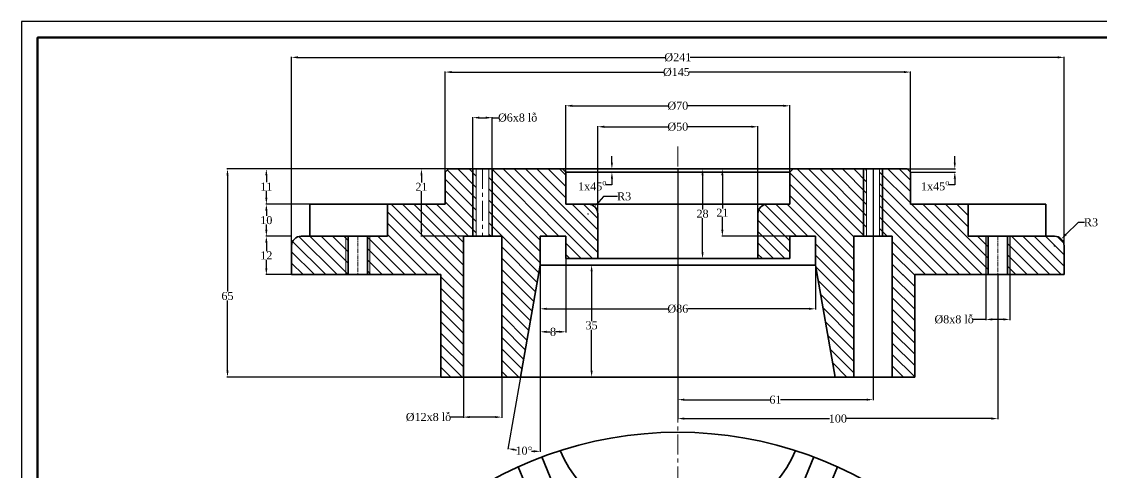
# Model space of a CAD drawing. Header units: millimetres. Extents: x -2719 to 4970, y -1200 to 2761.
# Drawn here: x 2877.6 to 3214.9, y 2499.4 to 2640.2 of the extents above; entities that cross this region are included whole.
import ezdxf

# ---------------------------------------------------------------- set-up
doc = ezdxf.new("R2010")
doc.units = ezdxf.units.MM
doc.header["$LTSCALE"] = 5
doc.header["$MEASUREMENT"] = 0
doc.linetypes.add('CENTER', pattern=[2, 1.25, -0.25, 0.25, -0.25])
for name, color, linetype, lineweight in [('duong tam', 3, 'CENTER', 15), ('gach vat lieu', 3, 'Continuous', 15), ('kich thuoc', 2, 'Continuous', 15), ('LIENDAM', 3, 'Continuous', 50), ('net dam', 7, 'Continuous', 35), ('net manh', 7, 'Continuous', 15)]:
    doc.layers.add(name, color=color, linetype=linetype, lineweight=lineweight)
doc.styles.get("Standard").update_dxf_attribs({"font": 'times.ttf', "height": 2.5})
doc.dimstyles.new('KT chinh xac 2 so', dxfattribs={"dimtxt": 2.5, "dimasz": 2, "dimexe": 0.18, "dimexo": 0.0625, "dimgap": 0.09, "dimtad": 0, "dimtih": 1, "dimtoh": 1, "dimzin": 0, "dimdsep": 46, "dimtxsty": 'Standard', "dimcen": 0.09, "dimadec": 3, "dimazin": 0, "dimtfac": 1, "dimtofl": 0, "dimtmove": 0, "dimatfit": 3, "dimfxl": 1, "dimtolj": 1, "dimtzin": 0, "dimarcsym": 0})
doc.dimstyles.get("Standard").update_dxf_attribs({"dimtxt": 2.5, "dimasz": 2, "dimexe": 0.18, "dimexo": 0.0625, "dimgap": 0.09, "dimtad": 0, "dimtih": 1, "dimtoh": 1, "dimdec": 0, "dimzin": 0, "dimdsep": 46, "dimtxsty": 'Standard', "dimcen": 0.09, "dimadec": 0, "dimazin": 0, "dimtfac": 1, "dimtdec": 0, "dimtofl": 0, "dimtmove": 0, "dimatfit": 3, "dimfxl": 1, "dimtolj": 1, "dimtzin": 0, "dimarcsym": 0})
pattern_1 = [(135, (219.332, 1421.8003), (-1.767767, -1.767767), [])]

# ---------------------------------------------------------------- blocks, each defined once
blk = doc.blocks.new('*D29')
at = {"layer": 'Defpoints', "color": 0, "transparency": 16777216}
for p in [(3024.6, 2610.2), (3018.6, 2594.17), (3024.6, 2594.17)]:
    blk.add_point(p, dxfattribs=at)
at = {"layer": 'kich thuoc', "color": 0, "lineweight": -2, "transparency": 16777216}
for p, q in [((3018.6, 2594.23), (3018.6, 2610.38)), ((3020.6, 2610.2), (3022.6, 2610.2)), ((3024.6, 2594.23), (3024.6, 2610.38)), ((3024.6, 2610.2), (3026.6, 2610.2))]:
    blk.add_line(p, q, dxfattribs=at)
at = {"layer": 'kich thuoc', "color": 0, "transparency": 16777216}
for points in [[(3020.6, 2610.54), (3020.6, 2609.87), (3018.6, 2610.2)], [(3022.6, 2610.54), (3022.6, 2609.87), (3024.6, 2610.2)]]:
    blk.add_solid(points, dxfattribs=at)
at = {"layer": 'kich thuoc', "color": 0, "transparency": 16777216, "insert": (3032.56, 2610.2), "char_height": 2.5, "attachment_point": 5}
blk.add_mtext('\\A1;%%C6x8 lỗ', dxfattribs=at)
blk = doc.blocks.new('*D30')
at = {"layer": 'Defpoints', "color": 0, "transparency": 16777216}
for p in [(3015.6, 2573.17), (3027.6, 2573.17), (3027.6, 2516.64)]:
    blk.add_point(p, dxfattribs=at)
at = {"layer": 'kich thuoc', "color": 0, "lineweight": -2, "transparency": 16777216}
for p, q in [((3015.6, 2573.11), (3015.6, 2516.46)), ((3027.6, 2573.11), (3027.6, 2516.46)), ((3015.6, 2516.64), (3011.58, 2516.64)), ((3025.6, 2516.64), (3017.6, 2516.64))]:
    blk.add_line(p, q, dxfattribs=at)
at = {"layer": 'kich thuoc', "color": 0, "transparency": 16777216}
for points in [[(3017.6, 2516.97), (3017.6, 2516.31), (3015.6, 2516.64)], [(3025.6, 2516.97), (3025.6, 2516.31), (3027.6, 2516.64)]]:
    blk.add_solid(points, dxfattribs=at)
at = {"layer": 'kich thuoc', "color": 0, "transparency": 16777216, "insert": (3004.69, 2516.64), "char_height": 2.5, "attachment_point": 5}
blk.add_mtext('\\A1;%%C12x8 lỗ', dxfattribs=at)
blk = doc.blocks.new('*D31')
at = {"layer": 'Defpoints', "color": 0, "transparency": 16777216}
for p in [(3039.6, 2564.17), (3047.6, 2566.17), (3047.6, 2543.29)]:
    blk.add_point(p, dxfattribs=at)
at = {"layer": 'kich thuoc', "color": 0, "lineweight": -2, "transparency": 16777216}
for p, q in [((3047.6, 2566.11), (3047.6, 2543.11)), ((3039.6, 2564.11), (3039.6, 2543.11)), ((3041.6, 2543.29), (3042.81, 2543.29)), ((3045.6, 2543.29), (3044.4, 2543.29))]:
    blk.add_line(p, q, dxfattribs=at)
at = {"layer": 'kich thuoc', "color": 0, "transparency": 16777216}
for points in [[(3041.6, 2543.63), (3041.6, 2542.96), (3039.6, 2543.29)], [(3045.6, 2543.63), (3045.6, 2542.96), (3047.6, 2543.29)]]:
    blk.add_solid(points, dxfattribs=at)
at = {"layer": 'kich thuoc', "color": 0, "transparency": 16777216, "insert": (3043.6, 2543.29), "char_height": 2.5, "attachment_point": 5}
blk.add_mtext('\\A1;8', dxfattribs=at)
blk = doc.blocks.new('*D32')
at = {"layer": 'Defpoints', "color": 0, "transparency": 16777216}
for p in [(3178.85, 2573.17), (3186.35, 2573.17), (3186.35, 2547.16)]:
    blk.add_point(p, dxfattribs=at)
at = {"layer": 'kich thuoc', "color": 0, "lineweight": -2, "transparency": 16777216}
for p, q in [((3178.85, 2573.11), (3178.85, 2546.98)), ((3186.35, 2573.11), (3186.35, 2546.98)), ((3178.85, 2547.16), (3174.89, 2547.16)), ((3184.35, 2547.16), (3180.85, 2547.16))]:
    blk.add_line(p, q, dxfattribs=at)
at = {"layer": 'kich thuoc', "color": 0, "transparency": 16777216}
for points in [[(3180.85, 2547.5), (3180.85, 2546.83), (3178.85, 2547.16)], [(3184.35, 2547.5), (3184.35, 2546.83), (3186.35, 2547.16)]]:
    blk.add_solid(points, dxfattribs=at)
at = {"layer": 'kich thuoc', "color": 0, "transparency": 16777216, "insert": (3168.93, 2547.16), "char_height": 2.5, "width": 19.4249, "attachment_point": 5}
blk.add_mtext('\\A1;%%C8x8 lỗ', dxfattribs=at)
blk = doc.blocks.new('*D33')
at = {"layer": 'Defpoints', "color": 0, "transparency": 16777216}
for p in [(3010.94, 2594.17), (2941.9, 2529.17), (3008.6, 2529.17)]:
    blk.add_point(p, dxfattribs=at)
at = {"layer": 'kich thuoc', "color": 0, "lineweight": -2, "transparency": 16777216}
for p, q in [((3010.88, 2594.17), (2941.72, 2594.17)), ((2941.9, 2592.17), (2941.9, 2555.85)), ((2941.9, 2531.17), (2941.9, 2553.13)), ((3008.54, 2529.17), (2941.72, 2529.17))]:
    blk.add_line(p, q, dxfattribs=at)
at = {"layer": 'kich thuoc', "color": 0, "transparency": 16777216}
for points in [[(2941.56, 2592.17), (2942.23, 2592.17), (2941.9, 2594.17)], [(2941.56, 2531.17), (2942.23, 2531.17), (2941.9, 2529.17)]]:
    blk.add_solid(points, dxfattribs=at)
at = {"layer": 'kich thuoc', "color": 0, "transparency": 16777216, "insert": (2941.9, 2554.49), "char_height": 2.5, "attachment_point": 5}
blk.add_mtext('\\A1;65', dxfattribs=at)
blk = doc.blocks.new('*D36')
at = {"layer": 'Defpoints', "color": 0, "transparency": 16777216}
for p in [(3039.6, 2573.17), (3039.6, 2564.17), (3039.6, 2564.17), (3033.43, 2529.17), (3032.84, 2506.33)]:
    blk.add_point(p, dxfattribs=at)
at = {"layer": 'kich thuoc', "color": 0, "lineweight": -2, "transparency": 16777216}
for p, q in [((3039.6, 2564.11), (3039.6, 2505.75)), ((3033.42, 2529.11), (3029.46, 2506.64))]:
    blk.add_line(p, q, dxfattribs=at)
for start, end in [(261.9677, 262.6626), (267.3291, 268.0323)]:
    blk.add_arc((3039.6, 2564.17), 58.24, start, end, dxfattribs=at)
at = {"layer": 'kich thuoc', "color": 0, "transparency": 16777216}
for points in [[(3031.41, 2506.17), (3031.52, 2506.83), (3029.49, 2506.82)], [(3037.61, 2506.3), (3037.6, 2505.63), (3039.6, 2505.93)]]:
    blk.add_solid(points, dxfattribs=at)
at = {"layer": 'kich thuoc', "color": 0, "transparency": 16777216, "insert": (3034.52, 2506.15), "char_height": 2.5, "attachment_point": 5}
blk.add_mtext('\\A1;10°', dxfattribs=at)
blk = doc.blocks.new('*D37')
at = {"layer": 'Defpoints', "color": 0, "transparency": 16777216}
for p in [(2954.03, 2573.17), (2961.9, 2573.17), (2961.9, 2561.17)]:
    blk.add_point(p, dxfattribs=at)
at = {"layer": 'kich thuoc', "color": 0, "lineweight": -2, "transparency": 16777216}
for p, q in [((2961.84, 2573.17), (2953.85, 2573.17)), ((2954.03, 2571.17), (2954.03, 2568.51)), ((2954.03, 2563.17), (2954.03, 2565.83)), ((2961.84, 2561.17), (2953.85, 2561.17))]:
    blk.add_line(p, q, dxfattribs=at)
at = {"layer": 'kich thuoc', "color": 0, "transparency": 16777216}
for points in [[(2953.7, 2571.17), (2954.37, 2571.17), (2954.03, 2573.17)], [(2953.7, 2563.17), (2954.37, 2563.17), (2954.03, 2561.17)]]:
    blk.add_solid(points, dxfattribs=at)
at = {"layer": 'kich thuoc', "color": 0, "transparency": 16777216, "insert": (2954.03, 2567.17), "char_height": 2.5, "attachment_point": 5}
blk.add_mtext('\\A1;12', dxfattribs=at)
blk = doc.blocks.new('*D38')
at = {"layer": 'Defpoints', "color": 0, "transparency": 16777216}
for p in [(2954.03, 2583.17), (2967.64, 2583.17), (2961.9, 2573.17)]:
    blk.add_point(p, dxfattribs=at)
at = {"layer": 'kich thuoc', "color": 0, "lineweight": -2, "transparency": 16777216}
for p, q in [((2967.58, 2583.17), (2953.85, 2583.17)), ((2954.03, 2581.17), (2954.03, 2579.53)), ((2954.03, 2575.17), (2954.03, 2576.81)), ((2961.84, 2573.17), (2953.85, 2573.17))]:
    blk.add_line(p, q, dxfattribs=at)
at = {"layer": 'kich thuoc', "color": 0, "transparency": 16777216}
for points in [[(2953.7, 2581.17), (2954.37, 2581.17), (2954.03, 2583.17)], [(2953.7, 2575.17), (2954.37, 2575.17), (2954.03, 2573.17)]]:
    blk.add_solid(points, dxfattribs=at)
at = {"layer": 'kich thuoc', "color": 0, "transparency": 16777216, "insert": (2954.03, 2578.17), "char_height": 2.5, "attachment_point": 5}
blk.add_mtext('\\A1;10', dxfattribs=at)
blk = doc.blocks.new('*D39')
at = {"layer": 'Defpoints', "color": 0, "transparency": 16777216}
for p in [(2954.03, 2594.17), (3010.94, 2594.17), (2967.64, 2583.17)]:
    blk.add_point(p, dxfattribs=at)
at = {"layer": 'kich thuoc', "color": 0, "lineweight": -2, "transparency": 16777216}
for p, q in [((3010.88, 2594.17), (2953.85, 2594.17)), ((2954.03, 2592.17), (2954.03, 2590.01)), ((2954.03, 2585.17), (2954.03, 2587.33)), ((2967.58, 2583.17), (2953.85, 2583.17))]:
    blk.add_line(p, q, dxfattribs=at)
at = {"layer": 'kich thuoc', "color": 0, "transparency": 16777216}
for points in [[(2953.7, 2592.17), (2954.37, 2592.17), (2954.03, 2594.17)], [(2953.7, 2585.17), (2954.37, 2585.17), (2954.03, 2583.17)]]:
    blk.add_solid(points, dxfattribs=at)
at = {"layer": 'kich thuoc', "color": 0, "transparency": 16777216, "insert": (2954.03, 2588.67), "char_height": 2.5, "attachment_point": 5}
blk.add_mtext('\\A1;11', dxfattribs=at)
blk = doc.blocks.new('*D40')
at = {"layer": 'Defpoints', "color": 0, "transparency": 16777216}
for p in [(3056.58, 2582.43), (3054.6, 2580.17)]:
    blk.add_point(p, dxfattribs=at)
at = {"layer": 'kich thuoc', "color": 0, "lineweight": -2, "transparency": 16777216}
for p, q in [((3059.38, 2585.62), (3057.9, 2583.93)), ((3063.77, 2585.62), (3059.38, 2585.62)), ((3054.51, 2580.17), (3054.69, 2580.17)), ((3054.6, 2580.08), (3054.6, 2580.26))]:
    blk.add_line(p, q, dxfattribs=at)
at = {"layer": 'kich thuoc', "color": 0, "transparency": 16777216}
blk.add_solid([(3057.65, 2584.15), (3058.15, 2583.71), (3056.58, 2582.43)], dxfattribs=at)
at = {"layer": 'kich thuoc', "color": 0, "transparency": 16777216, "insert": (3065.83, 2585.62), "char_height": 2.5, "attachment_point": 5}
blk.add_mtext('\\A1;R3', dxfattribs=at)
blk = doc.blocks.new('*D41')
at = {"layer": 'Defpoints', "color": 0, "transparency": 16777216}
for p in [(3046.6, 2594.17), (3047.6, 2593.17), (3062, 2593.17)]:
    blk.add_point(p, dxfattribs=at)
at = {"layer": 'kich thuoc', "color": 0, "lineweight": -2, "transparency": 16777216}
for p, q in [((3062, 2596.17), (3062, 2598.17)), ((3046.66, 2594.17), (3062.18, 2594.17)), ((3047.66, 2593.17), (3062.18, 2593.17)), ((3062, 2591.17), (3062, 2589.17)), ((3062, 2589.17), (3060, 2589.17))]:
    blk.add_line(p, q, dxfattribs=at)
at = {"layer": 'kich thuoc', "color": 0, "transparency": 16777216}
for points in [[(3061.67, 2596.17), (3062.34, 2596.17), (3062, 2594.17)], [(3061.67, 2591.17), (3062.34, 2591.17), (3062, 2593.17)]]:
    blk.add_solid(points, dxfattribs=at)
at = {"layer": 'kich thuoc', "color": 0, "transparency": 16777216, "insert": (3055.88, 2589.17), "char_height": 2.5, "attachment_point": 5}
blk.add_mtext('\\A1;1x45{\\H0.7x;\\So^ ;}', dxfattribs=at)
blk = doc.blocks.new('*D42')
at = {"layer": 'Defpoints', "color": 0, "transparency": 16777216}
for p in [(3117.6, 2613.92), (3047.6, 2593.17), (3117.6, 2593.17)]:
    blk.add_point(p, dxfattribs=at)
at = {"layer": 'kich thuoc', "color": 0, "lineweight": -2, "transparency": 16777216}
for p, q in [((3047.6, 2593.23), (3047.6, 2614.1)), ((3049.6, 2613.92), (3079.46, 2613.92)), ((3115.6, 2613.92), (3085.74, 2613.92)), ((3117.6, 2593.23), (3117.6, 2614.1))]:
    blk.add_line(p, q, dxfattribs=at)
at = {"layer": 'kich thuoc', "color": 0, "transparency": 16777216}
for points in [[(3049.6, 2614.25), (3049.6, 2613.58), (3047.6, 2613.92)], [(3115.6, 2614.25), (3115.6, 2613.58), (3117.6, 2613.92)]]:
    blk.add_solid(points, dxfattribs=at)
at = {"layer": 'kich thuoc', "color": 0, "transparency": 16777216, "insert": (3082.6, 2613.92), "char_height": 2.5, "attachment_point": 5}
blk.add_mtext('\\A1;%%C70', dxfattribs=at)
blk = doc.blocks.new('*D43')
at = {"layer": 'Defpoints', "color": 0, "transparency": 16777216}
for p in [(3107.6, 2607.37), (3057.6, 2580.17), (3107.6, 2580.17)]:
    blk.add_point(p, dxfattribs=at)
at = {"layer": 'kich thuoc', "color": 0, "lineweight": -2, "transparency": 16777216}
for p, q in [((3057.6, 2580.23), (3057.6, 2607.55)), ((3059.6, 2607.37), (3079.46, 2607.37)), ((3105.6, 2607.37), (3085.74, 2607.37)), ((3107.6, 2580.23), (3107.6, 2607.55))]:
    blk.add_line(p, q, dxfattribs=at)
at = {"layer": 'kich thuoc', "color": 0, "transparency": 16777216}
for points in [[(3059.6, 2607.7), (3059.6, 2607.03), (3057.6, 2607.37)], [(3105.6, 2607.7), (3105.6, 2607.03), (3107.6, 2607.37)]]:
    blk.add_solid(points, dxfattribs=at)
at = {"layer": 'kich thuoc', "color": 0, "transparency": 16777216, "insert": (3082.6, 2607.37), "char_height": 2.5, "attachment_point": 5}
blk.add_mtext('\\A1;%%C50', dxfattribs=at)
blk = doc.blocks.new('*D44')
at = {"layer": 'Defpoints', "color": 0, "transparency": 16777216}
for p in [(3125.6, 2573.17), (3039.6, 2564.17), (3039.6, 2550.48)]:
    blk.add_point(p, dxfattribs=at)
at = {"layer": 'kich thuoc', "color": 0, "lineweight": -2, "transparency": 16777216}
for p, q in [((3125.6, 2573.11), (3125.6, 2550.3)), ((3039.6, 2564.11), (3039.6, 2550.3)), ((3041.6, 2550.48), (3079.47, 2550.48)), ((3123.6, 2550.48), (3085.73, 2550.48))]:
    blk.add_line(p, q, dxfattribs=at)
at = {"layer": 'kich thuoc', "color": 0, "transparency": 16777216}
for points in [[(3041.6, 2550.82), (3041.6, 2550.15), (3039.6, 2550.48)], [(3123.6, 2550.82), (3123.6, 2550.15), (3125.6, 2550.48)]]:
    blk.add_solid(points, dxfattribs=at)
at = {"layer": 'kich thuoc', "color": 0, "transparency": 16777216, "insert": (3082.6, 2550.48), "char_height": 2.5, "attachment_point": 5}
blk.add_mtext('\\A1;%%C86', dxfattribs=at)
blk = doc.blocks.new('*D45')
at = {"layer": 'Defpoints', "color": 0, "transparency": 16777216}
for p in [(3018.6, 2594.17), (3002.5, 2573.17), (3018.6, 2573.17)]:
    blk.add_point(p, dxfattribs=at)
at = {"layer": 'kich thuoc', "color": 0, "lineweight": -2, "transparency": 16777216}
for p, q in [((3018.54, 2594.17), (3002.32, 2594.17)), ((3002.5, 2592.17), (3002.5, 2589.94)), ((3002.5, 2575.17), (3002.5, 2587.26)), ((3018.54, 2573.17), (3002.32, 2573.17))]:
    blk.add_line(p, q, dxfattribs=at)
at = {"layer": 'kich thuoc', "color": 0, "transparency": 16777216}
for points in [[(3002.17, 2592.17), (3002.83, 2592.17), (3002.5, 2594.17)], [(3002.17, 2575.17), (3002.83, 2575.17), (3002.5, 2573.17)]]:
    blk.add_solid(points, dxfattribs=at)
at = {"layer": 'kich thuoc', "color": 0, "transparency": 16777216, "insert": (3002.5, 2588.6), "char_height": 2.5, "attachment_point": 5}
blk.add_mtext('\\A1;21', dxfattribs=at)
blk = doc.blocks.new('*D46')
at = {"layer": 'Defpoints', "color": 0, "transparency": 16777216}
for p in [(3203.3, 2629.05), (2961.9, 2570.17), (3203.3, 2570.17)]:
    blk.add_point(p, dxfattribs=at)
at = {"layer": 'kich thuoc', "color": 0, "lineweight": -2, "transparency": 16777216}
for p, q in [((2961.9, 2570.23), (2961.9, 2629.23)), ((2963.9, 2629.05), (3078.7, 2629.05)), ((3201.3, 2629.05), (3086.5, 2629.05)), ((3203.3, 2570.23), (3203.3, 2629.23))]:
    blk.add_line(p, q, dxfattribs=at)
at = {"layer": 'kich thuoc', "color": 0, "transparency": 16777216}
for points in [[(2963.9, 2629.38), (2963.9, 2628.72), (2961.9, 2629.05)], [(3201.3, 2629.38), (3201.3, 2628.72), (3203.3, 2629.05)]]:
    blk.add_solid(points, dxfattribs=at)
at = {"layer": 'kich thuoc', "color": 0, "transparency": 16777216, "insert": (3082.6, 2629.05), "char_height": 2.5, "attachment_point": 5}
blk.add_mtext('\\A1;%%C241', dxfattribs=at)
blk = doc.blocks.new('*D55')
at = {"layer": 'Defpoints', "color": 0, "transparency": 16777216}
for p in [(3155.26, 2624.45), (3009.94, 2593.17), (3155.26, 2593.17)]:
    blk.add_point(p, dxfattribs=at)
at = {"layer": 'kich thuoc', "color": 0, "lineweight": -2, "transparency": 16777216}
for p, q in [((3009.94, 2593.23), (3009.94, 2624.63)), ((3011.94, 2624.45), (3078.16, 2624.45)), ((3153.26, 2624.45), (3086.17, 2624.45)), ((3155.26, 2593.23), (3155.26, 2624.63))]:
    blk.add_line(p, q, dxfattribs=at)
at = {"layer": 'kich thuoc', "color": 0, "transparency": 16777216}
for points in [[(3011.94, 2624.79), (3011.94, 2624.12), (3009.94, 2624.45)], [(3153.26, 2624.79), (3153.26, 2624.12), (3155.26, 2624.45)]]:
    blk.add_solid(points, dxfattribs=at)
at = {"layer": 'kich thuoc', "color": 0, "transparency": 16777216, "insert": (3082.16, 2624.45), "char_height": 2.5, "attachment_point": 5}
blk.add_mtext('\\A1;%%C145', dxfattribs=at)
blk = doc.blocks.new('*D56')
at = {"layer": 'Defpoints', "color": 0, "transparency": 16777216}
for p in [(3082.6, 2601.2), (3082.6, 2391.21), (3036.41, 2279.7), (3045.2, 2251.65), (3082.6, 2250.71)]:
    blk.add_point(p, dxfattribs=at)
at = {"layer": 'kich thuoc', "color": 0, "lineweight": -2, "transparency": 16777216}
for p, q in [((3036.39, 2279.64), (3027.24, 2257.56)), ((3082.6, 2250.65), (3082.6, 2246.54))]:
    blk.add_line(p, q, dxfattribs=at)
for start, end in [(248.2931, 256.4075), (261.0736, 269.2069)]:
    blk.add_arc((3082.6, 2391.21), 144.49, start, end, dxfattribs=at)
at = {"layer": 'kich thuoc', "color": 0, "transparency": 16777216}
for points in [[(3029.04, 2256.66), (3029.29, 2257.28), (3027.31, 2257.72)], [(3080.6, 2247.07), (3080.6, 2246.4), (3082.6, 2246.72)]]:
    blk.add_solid(points, dxfattribs=at)
at = {"layer": 'kich thuoc', "color": 0, "transparency": 16777216, "insert": (3054.41, 2249.5), "char_height": 2.5, "attachment_point": 5}
blk.add_mtext('\\A1;22.500°', dxfattribs=at)
blk = doc.blocks.new('*D60')
at = {"layer": 'Defpoints', "color": 0, "transparency": 16777216}
for p in [(3082.6, 2561.43), (3182.6, 2561.17), (3082.6, 2516.18)]:
    blk.add_point(p, dxfattribs=at)
at = {"layer": 'kich thuoc', "color": 0, "lineweight": -2, "transparency": 16777216}
for p, q in [((3082.6, 2561.36), (3082.6, 2516)), ((3182.6, 2561.11), (3182.6, 2516)), ((3084.6, 2516.18), (3130.02, 2516.18)), ((3180.6, 2516.18), (3135.18, 2516.18))]:
    blk.add_line(p, q, dxfattribs=at)
at = {"layer": 'kich thuoc', "color": 0, "transparency": 16777216}
for points in [[(3084.6, 2516.52), (3084.6, 2515.85), (3082.6, 2516.18)], [(3180.6, 2516.52), (3180.6, 2515.85), (3182.6, 2516.18)]]:
    blk.add_solid(points, dxfattribs=at)
at = {"layer": 'kich thuoc', "color": 0, "transparency": 16777216, "insert": (3132.6, 2516.18), "char_height": 2.5, "attachment_point": 5}
blk.add_mtext('\\A1;100', dxfattribs=at)
blk = doc.blocks.new('*D61')
at = {"layer": 'Defpoints', "color": 0, "transparency": 16777216}
for p in [(3082.6, 2594.17), (3143.6, 2594.17), (3143.6, 2522.09)]:
    blk.add_point(p, dxfattribs=at)
at = {"layer": 'kich thuoc', "color": 0, "lineweight": -2, "transparency": 16777216}
for p, q in [((3082.6, 2594.11), (3082.6, 2521.91)), ((3143.6, 2594.11), (3143.6, 2521.91)), ((3084.6, 2522.09), (3111.47, 2522.09)), ((3141.6, 2522.09), (3114.73, 2522.09))]:
    blk.add_line(p, q, dxfattribs=at)
at = {"layer": 'kich thuoc', "color": 0, "transparency": 16777216}
for points in [[(3084.6, 2522.42), (3084.6, 2521.76), (3082.6, 2522.09)], [(3141.6, 2522.42), (3141.6, 2521.76), (3143.6, 2522.09)]]:
    blk.add_solid(points, dxfattribs=at)
at = {"layer": 'kich thuoc', "color": 0, "transparency": 16777216, "insert": (3113.1, 2522.09), "char_height": 2.5, "attachment_point": 5}
blk.add_mtext('\\A1;61', dxfattribs=at)
blk = doc.blocks.new('*D62')
at = {"layer": 'Defpoints', "color": 0, "transparency": 16777216}
for p in [(3202.42, 2572.29), (3200.3, 2570.17)]:
    blk.add_point(p, dxfattribs=at)
at = {"layer": 'kich thuoc', "color": 0, "lineweight": -2, "transparency": 16777216}
for p, q in [((3207.64, 2577.5), (3203.84, 2573.7)), ((3209.64, 2577.5), (3207.64, 2577.5)), ((3200.21, 2570.17), (3200.39, 2570.17)), ((3200.3, 2570.08), (3200.3, 2570.26))]:
    blk.add_line(p, q, dxfattribs=at)
at = {"layer": 'kich thuoc', "color": 0, "transparency": 16777216}
blk.add_solid([(3203.6, 2573.94), (3204.07, 2573.47), (3202.42, 2572.29)], dxfattribs=at)
at = {"layer": 'kich thuoc', "color": 0, "transparency": 16777216, "insert": (3211.7, 2577.5), "char_height": 2.5, "attachment_point": 5}
blk.add_mtext('\\A1;R3', dxfattribs=at)
blk = doc.blocks.new('*D63')
at = {"layer": 'Defpoints', "color": 0, "transparency": 16777216}
for p in [(3096.52, 2594.17), (3096.95, 2594.17), (3117.6, 2573.17)]:
    blk.add_point(p, dxfattribs=at)
at = {"layer": 'kich thuoc', "color": 0, "lineweight": -2, "transparency": 16777216}
for p, q in [((3096.89, 2594.17), (3096.34, 2594.17)), ((3096.52, 2592.17), (3096.52, 2581.86)), ((3096.52, 2575.17), (3096.52, 2579.18)), ((3117.54, 2573.17), (3096.34, 2573.17))]:
    blk.add_line(p, q, dxfattribs=at)
at = {"layer": 'kich thuoc', "color": 0, "transparency": 16777216}
for points in [[(3096.18, 2592.17), (3096.85, 2592.17), (3096.52, 2594.17)], [(3096.18, 2575.17), (3096.85, 2575.17), (3096.52, 2573.17)]]:
    blk.add_solid(points, dxfattribs=at)
at = {"layer": 'kich thuoc', "color": 0, "transparency": 16777216, "insert": (3096.52, 2580.52), "char_height": 2.5, "attachment_point": 5}
blk.add_mtext('\\A1;21', dxfattribs=at)
blk = doc.blocks.new('*D64')
at = {"layer": 'Defpoints', "color": 0, "transparency": 16777216}
for p in [(3092.16, 2594.17), (3090.32, 2566.17), (3091.83, 2566.17)]:
    blk.add_point(p, dxfattribs=at)
at = {"layer": 'kich thuoc', "color": 0, "lineweight": -2, "transparency": 16777216}
for p, q in [((3092.1, 2594.17), (3090.14, 2594.17)), ((3090.32, 2592.17), (3090.32, 2581.53)), ((3090.32, 2568.17), (3090.32, 2578.81)), ((3091.77, 2566.17), (3090.14, 2566.17))]:
    blk.add_line(p, q, dxfattribs=at)
at = {"layer": 'kich thuoc', "color": 0, "transparency": 16777216}
for points in [[(3089.99, 2592.17), (3090.66, 2592.17), (3090.32, 2594.17)], [(3089.99, 2568.17), (3090.66, 2568.17), (3090.32, 2566.17)]]:
    blk.add_solid(points, dxfattribs=at)
at = {"layer": 'kich thuoc', "color": 0, "transparency": 16777216, "insert": (3090.32, 2580.17), "char_height": 2.5, "attachment_point": 5}
blk.add_mtext('\\A1;28', dxfattribs=at)
blk = doc.blocks.new('*D65')
at = {"layer": 'Defpoints', "color": 0, "transparency": 16777216}
for p in [(3154.26, 2594.17), (3155.26, 2593.17), (3169.14, 2593.17)]:
    blk.add_point(p, dxfattribs=at)
at = {"layer": 'kich thuoc', "color": 0, "lineweight": -2, "transparency": 16777216}
for p, q in [((3169.14, 2596.17), (3169.14, 2598.17)), ((3154.32, 2594.17), (3169.32, 2594.17)), ((3155.32, 2593.17), (3169.32, 2593.17)), ((3169.14, 2591.17), (3169.14, 2589.17)), ((3169.14, 2589.17), (3167.14, 2589.17))]:
    blk.add_line(p, q, dxfattribs=at)
at = {"layer": 'kich thuoc', "color": 0, "transparency": 16777216}
for points in [[(3168.8, 2596.17), (3169.47, 2596.17), (3169.14, 2594.17)], [(3168.8, 2591.17), (3169.47, 2591.17), (3169.14, 2593.17)]]:
    blk.add_solid(points, dxfattribs=at)
at = {"layer": 'kich thuoc', "color": 0, "transparency": 16777216, "insert": (3163.02, 2589.17), "char_height": 2.5, "attachment_point": 5}
blk.add_mtext('\\A1;1x45{\\H0.7x;\\So^ ;}', dxfattribs=at)
blk = doc.blocks.new('*D142')
at = {"layer": 'Defpoints', "color": 0, "transparency": 16777216}
for p in [(3039.6, 2564.17), (3033.43, 2529.17), (3055.66, 2529.17)]:
    blk.add_point(p, dxfattribs=at)
at = {"layer": 'kich thuoc', "color": 0, "lineweight": -2, "transparency": 16777216}
for p, q in [((3039.66, 2564.17), (3055.84, 2564.17)), ((3055.66, 2562.17), (3055.66, 2546.67)), ((3055.66, 2531.17), (3055.66, 2543.95)), ((3033.49, 2529.17), (3055.84, 2529.17))]:
    blk.add_line(p, q, dxfattribs=at)
at = {"layer": 'kich thuoc', "color": 0, "transparency": 16777216}
for points in [[(3055.32, 2562.17), (3055.99, 2562.17), (3055.66, 2564.17)], [(3055.32, 2531.17), (3055.99, 2531.17), (3055.66, 2529.17)]]:
    blk.add_solid(points, dxfattribs=at)
at = {"layer": 'kich thuoc', "color": 0, "transparency": 16777216, "insert": (3055.66, 2545.31), "char_height": 2.5, "attachment_point": 5}
blk.add_mtext('\\A1;35', dxfattribs=at)

msp = doc.modelspace()

# ---------------------------------------------------------------- hatches: boundary and pattern name
at = {"layer": 'gach vat lieu'}
h = msp.add_hatch(dxfattribs=at)
h.set_pattern_fill('ANSI31', color=256, scale=20, angle=90)
h.set_pattern_definition(pattern_1)
h.paths.add_polyline_path([(3015.601, 2573.171), (3018.601, 2573.171), (3018.601, 2594.171), (3010.944, 2594.171), (3009.944, 2593.171), (3009.944, 2583.171), (2991.854, 2583.171), (2991.854, 2573.171), (2986.351, 2573.171), (2986.351, 2561.171), (3008.601, 2561.171), (3008.601, 2529.171), (3015.601, 2529.171)])
h.paths.add_polyline_path([(2978.851, 2573.171), (2964.903, 2573.171, 0.4142136), (2961.903, 2570.171), (2961.903, 2561.171), (2978.851, 2561.171)])
h.paths.add_polyline_path([(2986.351, 2573.171), (2985.601, 2573.171), (2985.601, 2561.171), (2986.351, 2561.171)])
h.paths.add_polyline_path([(2979.601, 2573.171), (2978.851, 2573.171), (2978.851, 2561.171), (2979.601, 2561.171)])
h.paths.add_polyline_path([(3019.601, 2594.171), (3018.601, 2594.171), (3018.601, 2573.171), (3019.601, 2573.171)])
h.paths.add_polyline_path([(3047.601, 2593.171), (3046.601, 2594.171), (3024.601, 2594.171), (3024.601, 2573.171), (3027.601, 2573.171), (3027.601, 2529.171), (3033.429, 2529.171), (3039.601, 2564.171), (3039.601, 2573.171), (3047.601, 2573.171), (3047.601, 2566.171), (3057.601, 2566.171), (3057.601, 2580.171, 0.4142136), (3054.601, 2583.171), (3047.601, 2583.171)])
h.paths.add_polyline_path([(3140.601, 2594.171), (3118.601, 2594.171), (3117.601, 2593.171), (3117.601, 2583.171), (3110.601, 2583.171, 0.4142136), (3107.601, 2580.171), (3107.601, 2566.171), (3117.601, 2566.171), (3117.601, 2573.171), (3125.601, 2573.171), (3125.601, 2564.171), (3131.772, 2529.171), (3137.601, 2529.171), (3137.601, 2573.171), (3140.601, 2573.171)])
h.paths.add_polyline_path([(3178.851, 2573.171), (3173.347, 2573.171), (3173.347, 2583.171), (3155.257, 2583.171), (3155.257, 2593.171), (3154.257, 2594.171), (3146.601, 2594.171), (3146.601, 2573.171), (3149.601, 2573.171), (3149.601, 2529.171), (3156.601, 2529.171), (3156.601, 2561.171), (3178.851, 2561.171)])
h.paths.add_polyline_path([(3203.298, 2570.171, 0.4142136), (3200.298, 2573.171), (3186.351, 2573.171), (3186.351, 2561.171), (3203.298, 2561.171)])
h.paths.add_polyline_path([(3146.601, 2594.171), (3145.601, 2594.171), (3145.601, 2573.171), (3146.601, 2573.171)])
h.paths.add_polyline_path([(3141.601, 2594.171), (3140.601, 2594.171), (3140.601, 2573.171), (3141.601, 2573.171)])
h.paths.add_polyline_path([(3179.601, 2573.171), (3178.851, 2573.171), (3178.851, 2561.178), (3179.601, 2561.177)])
h.paths.add_polyline_path([(3186.351, 2573.171), (3185.601, 2573.171), (3185.601, 2561.171), (3186.351, 2561.171)])
h.paths.add_polyline_path([(3024.601, 2594.171), (3023.601, 2594.171), (3023.601, 2573.171), (3024.601, 2573.171)])
h = msp.add_hatch(dxfattribs=at)
h.set_pattern_fill('ANSI31', color=256, scale=20, angle=90)
h.set_pattern_definition(pattern_1)
h.paths.add_polyline_path([(3015.601, 2561.21), (3008.601, 2561.203), (3008.601, 2529.171), (3015.601, 2529.171)])
h.paths.add_polyline_path([(3156.601, 2561.203), (3149.601, 2561.21), (3149.601, 2529.171), (3156.601, 2529.171)])

# ---------------------------------------------------------------- linework, layer by layer
at = {"layer": 'Defpoints'}
msp.add_lwpolyline([(2877.562, 2220.23), (3471.562, 2220.23), (3471.562, 2640.23), (2877.562, 2640.23)], close=True, dxfattribs=at)
at = {"layer": 'duong tam'}
for p, q in [((3082.601, 2601.196), (3082.601, 2250.71)), ((3021.601, 2594.171), (3021.601, 2573.171)), ((3143.601, 2573.171), (3143.601, 2594.171))]:
    msp.add_line(p, q, dxfattribs=at)
at = {"layer": 'duong tam', "ltscale": 0.2}
for p, q in [((2982.601, 2573.171), (2982.601, 2561.174)), ((3182.601, 2573.171), (3182.601, 2561.174))]:
    msp.add_line(p, q, dxfattribs=at)
at = {"layer": 'LIENDAM'}
msp.add_lwpolyline([(2882.562, 2225.23), (3466.562, 2225.23), (3466.562, 2635.23), (2882.562, 2635.23)], close=True, dxfattribs=at)
at = {"layer": 'net dam'}
for p, q in [((3009.944, 2593.171), (3010.944, 2594.171)), ((3009.944, 2583.171), (3009.944, 2593.171)), ((3010.944, 2594.171), (3046.601, 2594.171)), ((3018.601, 2594.171), (3018.601, 2573.171)), ((3024.601, 2573.171), (3024.601, 2594.171)), ((3047.601, 2593.171), (3046.601, 2594.171)), ((3046.601, 2594.171), (3118.601, 2594.171)), ((3047.601, 2593.171), (3047.601, 2583.171)), ((3047.601, 2593.171), (3117.601, 2593.171)), ((3117.601, 2593.171), (3118.601, 2594.171)), ((3117.601, 2593.171), (3117.601, 2583.171)), ((3154.257, 2594.171), (3118.601, 2594.171)), ((3140.601, 2573.171), (3140.601, 2594.171)), ((3146.601, 2594.171), (3146.601, 2573.171)), ((3155.257, 2593.171), (3154.257, 2594.171)), ((3155.257, 2583.171), (3155.257, 2593.171)), ((2967.641, 2583.171), (2991.854, 2583.171)), ((2967.641, 2583.171), (2967.641, 2573.171)), ((2991.854, 2583.171), (2991.854, 2573.171)), ((2991.854, 2583.171), (3009.944, 2583.171)), ((3047.601, 2583.171), (3054.601, 2583.171)), ((3054.601, 2583.171), (3110.601, 2583.171)), ((3117.601, 2583.171), (3110.601, 2583.171)), ((3173.347, 2583.171), (3155.257, 2583.171)), ((3197.56, 2583.171), (3173.347, 2583.171)), ((3173.347, 2583.171), (3173.347, 2573.171)), ((3197.56, 2583.171), (3197.56, 2573.171)), ((3057.601, 2580.171), (3057.601, 2566.171)), ((3107.601, 2580.171), (3107.601, 2566.171)), ((2964.903, 2573.171), (2991.854, 2573.171)), ((2979.601, 2573.171), (2979.601, 2561.171)), ((2985.601, 2573.171), (2985.601, 2561.171)), ((3015.601, 2573.171), (3027.601, 2573.171)), ((3015.601, 2573.171), (3015.601, 2529.171)), ((3027.601, 2573.171), (3027.601, 2529.171)), ((3039.601, 2573.171), (3047.601, 2573.171)), ((3039.601, 2573.171), (3039.601, 2564.171)), ((3040.351, 2573.171), (3045.851, 2573.171)), ((3047.601, 2573.171), (3047.601, 2566.171)), ((3125.601, 2573.171), (3117.601, 2573.171)), ((3117.601, 2573.171), (3117.601, 2566.171)), ((3124.851, 2573.171), (3119.351, 2573.171)), ((3125.601, 2573.171), (3125.601, 2564.171)), ((3149.601, 2573.171), (3137.601, 2573.171)), ((3137.601, 2573.171), (3137.601, 2529.171)), ((3149.601, 2573.171), (3149.601, 2529.171)), ((3200.298, 2573.171), (3173.347, 2573.171)), ((3179.601, 2573.171), (3179.601, 2561.171)), ((3185.601, 2573.171), (3185.601, 2561.171)), ((2961.903, 2570.171), (2961.903, 2561.171)), ((3203.298, 2570.171), (3203.298, 2561.171)), ((3039.601, 2564.171), (3033.429, 2529.171)), ((3039.601, 2564.171), (3125.601, 2564.171)), ((3047.601, 2566.171), (3082.601, 2566.171)), ((3117.601, 2566.171), (3082.601, 2566.171)), ((3125.601, 2564.171), (3131.772, 2529.171)), ((2979.601, 2561.171), (2961.903, 2561.171)), ((2979.601, 2561.171), (3008.601, 2561.171)), ((3008.601, 2561.171), (3008.601, 2529.171)), ((3156.601, 2561.171), (3156.601, 2529.171)), ((3156.601, 2561.171), (3178.851, 2561.171)), ((3185.601, 2561.171), (3178.851, 2561.178)), ((3185.601, 2561.171), (3203.298, 2561.171)), ((3008.601, 2529.171), (3033.429, 2529.171)), ((3033.429, 2529.171), (3131.772, 2529.171)), ((3156.601, 2529.171), (3131.772, 2529.171)), ((3054.665, 2469.105), (3040.132, 2504.19)), ((3110.536, 2469.105), (3125.069, 2504.19)), ((3047.274, 2466.044), (3032.741, 2501.128)), ((3117.927, 2466.044), (3132.46, 2501.128))]:
    msp.add_line(p, q, dxfattribs=at)
for centre, radius, start, end in [((3054.601, 2580.171), 3, 0, 90), ((3110.601, 2580.171), 3, 90, 180), ((2964.903, 2570.171), 3, 90, 180), ((3200.298, 2570.171), 3, 0, 90), ((3082.601, 2391.21), 120.698, 294.39917, 245.60083), ((3082.601, 2521.956), 40, 203.23658, 336.76342)]:
    msp.add_arc(centre, radius, start, end, dxfattribs=at)
at = {"layer": 'net manh'}
for p, q in [((3019.601, 2594.171), (3019.601, 2573.171)), ((3023.601, 2573.171), (3023.601, 2594.171)), ((3141.601, 2573.171), (3141.601, 2594.171)), ((3145.601, 2594.171), (3145.601, 2573.171)), ((2978.851, 2573.171), (2978.851, 2561.171)), ((2986.351, 2573.171), (2986.351, 2561.171)), ((3178.851, 2573.171), (3178.851, 2561.171)), ((3186.351, 2573.171), (3186.351, 2561.171))]:
    msp.add_line(p, q, dxfattribs=at)

# ---------------------------------------------------------------- dimensions: what is measured, and where the dimension line sits
at = {"layer": 'kich thuoc'}
for base, p1, p2, picture, middle in [((3203.298, 2629.05), (2961.903, 2570.171), (3203.298, 2570.171), '*D46', (3082.601, 2629.05)), ((3155.257, 2624.452), (3009.944, 2593.171), (3155.257, 2593.171), '*D55', (3082.164, 2624.452))]:
    dim = msp.add_linear_dim(base=base, p1=p1, p2=p2, text='%%C<>', dimstyle='Standard', dxfattribs=at)
    dim.commit()
    dim.dimension.update_dxf_attribs({"geometry": picture, "text_midpoint": middle, "dimtype": 160})
for base, p1, p2, picture, middle in [((3117.601, 2613.918), (3047.601, 2593.171), (3117.601, 2593.171), '*D42', (3082.601, 2613.918)), ((3107.601, 2607.367), (3057.601, 2580.171), (3107.601, 2580.171), '*D43', (3082.601, 2607.367)), ((3039.601, 2550.484), (3125.601, 2573.171), (3039.601, 2564.171), '*D44', (3082.601, 2550.484))]:
    dim = msp.add_linear_dim(base=base, p1=p1, p2=p2, text='%%C<>', dimstyle='Standard', override={"dimdec": 0}, dxfattribs=at)
    dim.commit()
    dim.dimension.update_dxf_attribs({"geometry": picture, "text_midpoint": middle})
for base, p1, p2, picture, middle in [((3024.601, 2610.205), (3018.601, 2594.171), (3024.601, 2594.171), '*D29', (3032.559, 2610.205)), ((3027.601, 2516.639), (3015.601, 2573.171), (3027.601, 2573.171), '*D30', (3004.694, 2516.639)), ((3186.350554336, 2547.163869087), (3178.850554336, 2573.170897701), (3186.350554336, 2573.170897701), '*D32', (3168.933353817, 2547.163869087))]:
    dim = msp.add_linear_dim(base=base, p1=p1, p2=p2, text='%%C<>x8 lỗ', dimstyle='Standard', override={"dimdec": 0}, dxfattribs=at)
    dim.commit()
    dim.dimension.update_dxf_attribs({"geometry": picture, "text_midpoint": middle, "dimtype": 160})
for base, line1, line2, dimstyle, picture, middle in [((3045.205, 2251.647), ((3082.601, 2601.196), (3082.601, 2250.71)), ((3082.601, 2391.21), (3036.412, 2279.7)), 'KT chinh xac 2 so', '*D56', (3054.413, 2249.5)), ((3032.839, 2506.326), ((3039.601, 2564.171), (3033.429, 2529.171)), ((3039.601, 2573.171), (3039.601, 2564.171)), 'Standard', '*D36', (3034.525, 2506.154))]:
    dim = msp.add_angular_dim_2l(base=base, line1=line1, line2=line2, dimstyle=dimstyle, dxfattribs=at)
    dim.commit()
    dim.dimension.update_dxf_attribs({"geometry": picture, "text_midpoint": middle})
for base, p1, p2, text, picture, middle in [((3062.004, 2593.171), (3046.601, 2594.171), (3047.601, 2593.171), '1x45{\\H0.7x;\\So^ ;}', '*D41', (3055.881, 2589.171)), ((3169.138, 2593.171), (3154.257, 2594.171), (3155.257, 2593.171), '<>x45{\\H0.7x;\\So^ ;}', '*D65', (3163.015, 2589.171))]:
    dim = msp.add_linear_dim(base=base, p1=p1, p2=p2, angle=90, text=text, dimstyle='Standard', dxfattribs=at)
    dim.commit()
    dim.dimension.update_dxf_attribs({"geometry": picture, "text_midpoint": middle, "dimtype": 160})
for base, p1, p2, picture, middle in [((2941.896, 2529.171), (3010.944, 2594.171), (3008.601, 2529.171), '*D33', (2941.896, 2554.491)), ((3002.5, 2573.171), (3018.601, 2594.171), (3018.601, 2573.171), '*D45', (3002.5, 2588.604))]:
    dim = msp.add_linear_dim(base=base, p1=p1, p2=p2, angle=90, dimstyle='Standard', override={"dimdec": 0}, dxfattribs=at)
    dim.commit()
    dim.dimension.update_dxf_attribs({"geometry": picture, "text_midpoint": middle, "dimtype": 160})
for base, p1, p2, picture, middle in [((2954.035, 2594.171), (2967.641, 2583.171), (3010.944, 2594.171), '*D39', (2954.035, 2588.671)), ((2954.035, 2583.171), (2961.903, 2573.171), (2967.641, 2583.171), '*D38', (2954.035, 2578.171)), ((2954.035, 2573.171), (2961.903, 2561.171), (2961.903, 2573.171), '*D37', (2954.035, 2567.171))]:
    dim = msp.add_linear_dim(base=base, p1=p1, p2=p2, angle=270, dimstyle='Standard', override={"dimdec": 0}, dxfattribs=at)
    dim.commit()
    dim.dimension.update_dxf_attribs({"geometry": picture, "text_midpoint": middle})
for base, p1, p2, picture, middle in [((3143.601, 2522.09), (3082.601, 2594.171), (3143.601, 2594.171), '*D61', (3113.101, 2522.09)), ((3047.601, 2543.292), (3039.601, 2564.171), (3047.601, 2566.171), '*D31', (3043.601, 2543.292)), ((3082.601, 2516.185), (3182.601, 2561.174), (3082.601, 2561.427), '*D60', (3132.601, 2516.185))]:
    dim = msp.add_linear_dim(base=base, p1=p1, p2=p2, dimstyle='Standard', override={"dimdec": 0}, dxfattribs=at)
    dim.commit()
    dim.dimension.update_dxf_attribs({"geometry": picture, "text_midpoint": middle, "dimtype": 160})
dim = msp.add_linear_dim(base=(3090.323, 2566.171), p1=(3092.16, 2594.171), p2=(3091.835, 2566.171), angle=90, dimstyle='Standard', dxfattribs=at)
dim.commit()
dim.dimension.update_dxf_attribs({"geometry": '*D64', "text_midpoint": (3090.323, 2580.171)})
for base, p1, p2, picture, middle in [((3096.516, 2594.171), (3117.601, 2573.171), (3096.948, 2594.171), '*D63', (3096.516, 2580.516)), ((3055.657, 2529.171), (3039.601, 2564.171), (3033.429, 2529.171), '*D142', (3055.657, 2545.309))]:
    dim = msp.add_linear_dim(base=base, p1=p1, p2=p2, angle=90, dimstyle='Standard', dxfattribs=at)
    dim.commit()
    dim.dimension.update_dxf_attribs({"geometry": picture, "text_midpoint": middle, "dimtype": 160})
dim = msp.add_radius_dim(center=(3054.601, 2580.171), mpoint=(3056.579, 2582.426), dimstyle='Standard', override={"dimdec": 0}, dxfattribs=at)
dim.commit()
dim.dimension.update_dxf_attribs({"geometry": '*D40', "text_midpoint": (3065.833, 2585.618), "dimtype": 164})
dim = msp.add_radius_dim(center=(3200.298, 2570.171), mpoint=(3202.421, 2572.29), dimstyle='Standard', dxfattribs=at)
dim.commit()
dim.dimension.update_dxf_attribs({"geometry": '*D62', "text_midpoint": (3211.7, 2577.5), "dimtype": 164})

doc.saveas('drawing.dxf')
